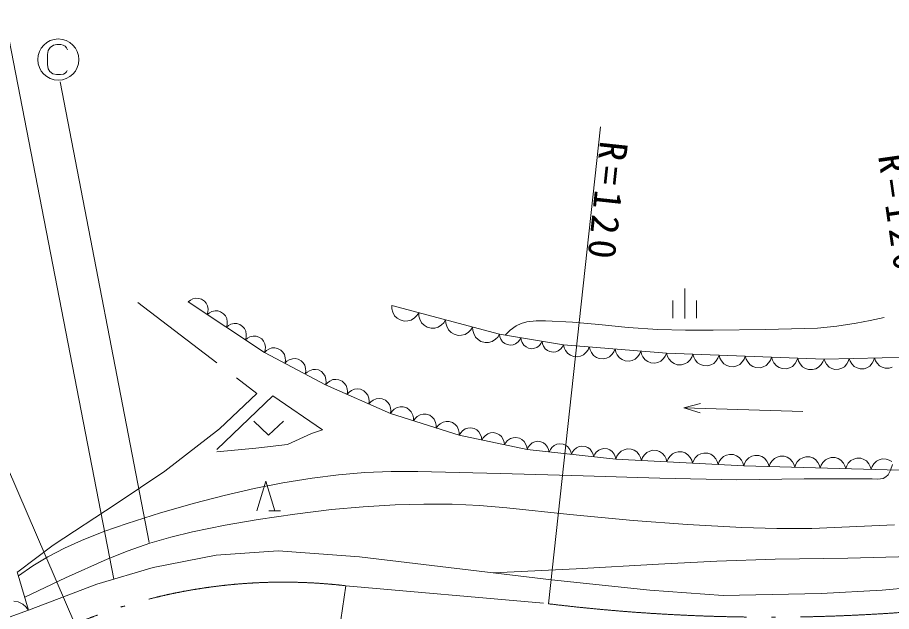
# Model space of a CAD drawing. Units: millimetres, scale not verified. Extents: x -625 to 700834, y -625 to 365006.
# Drawn here: x 215090 to 267927, y 250896 to 286832 of the extents above; entities that cross this region are included whole.
import ezdxf

# ---------------------------------------------------------------- set-up
doc = ezdxf.new("R2010")
doc.units = ezdxf.units.MM
doc.header["$LTSCALE"] = 1000
doc.linetypes.add('DASHED', pattern=[7.5, 6, -1.5])
doc.linetypes.add('LONG_DASHED_DOTTED', pattern=[15.25, 12, -1.5, 0.25, -1.5])
doc.layers.add('S-SUV', color=7, linetype='Continuous', lineweight=13)
doc.styles.add('ＭＳ ゴシック', font='')
doc.styles.get('ＭＳ ゴシック').set_extended_font_data('MS Gothic')

msp = doc.modelspace()

# ---------------------------------------------------------------- linework, layer by layer
at = {"layer": 'S-SUV'}
for p, q in [((214321, 286832), (220919, 252863)), ((216952, 284842), (216902, 284592)), ((217071, 285017), (216952, 284842)), ((217271, 285155), (217071, 285017)), ((217465, 285192), (217271, 285155)), ((217708, 285192), (217465, 285192)), ((217852, 285155), (217708, 285192)), ((217971, 285086), (217852, 285155)), ((218058, 284998), (217971, 285086)), ((218108, 284880), (218058, 284998)), ((216902, 284592), (216902, 283980)), ((216902, 283980), (216952, 283717)), ((216952, 283717), (217046, 283561)), ((217046, 283561), (217227, 283430)), ((217227, 283430), (217452, 283380)), ((217452, 283380), (217690, 283380)), ((217690, 283380), (217871, 283398)), ((217871, 283398), (217965, 283455)), ((217965, 283455), (218052, 283536)), ((218052, 283536), (218090, 283623)), ((217680, 282934), (223058, 255063)), ((250334, 280208), (247198, 251364)), ((206556, 277922), (218566, 250149)), ((255427, 270429), (255427, 268629)), ((225542, 269735), (225408, 269633)), ((225408, 269633), (230024, 266575)), ((225683, 269804), (225542, 269735)), ((225879, 269856), (225683, 269804)), ((226052, 269841), (225879, 269856)), ((226216, 269795), (226052, 269841)), ((226395, 269676), (226216, 269795)), ((226502, 269543), (226395, 269676)), ((226583, 269390), (226502, 269543)), ((254707, 269713), (254707, 268633)), ((256147, 269713), (256147, 268633)), ((226562, 268869), (226606, 269030)), ((226696, 268971), (226562, 268869)), ((226612, 269188), (226583, 269390)), ((226606, 269030), (226612, 269188)), ((226837, 269039), (226696, 268971)), ((227033, 269092), (226837, 269039)), ((227206, 269077), (227033, 269092)), ((227370, 269030), (227206, 269077)), ((227549, 268912), (227370, 269030)), ((244234, 267671), (237713, 269402)), ((237713, 269402), (237724, 269199)), ((237724, 269199), (237780, 269014)), ((237780, 269014), (237891, 268792)), ((239228, 268799), (239343, 268970)), ((239343, 268970), (239355, 268766)), ((227656, 268779), (227549, 268912)), ((227737, 268625), (227656, 268779)), ((227766, 268424), (227737, 268625)), ((227760, 268265), (227766, 268424)), ((237891, 268792), (238045, 268647)), ((238045, 268647), (238220, 268535)), ((238220, 268535), (238473, 268468)), ((238473, 268468), (238680, 268478)), ((238680, 268478), (238886, 268528)), ((238886, 268528), (239092, 268665)), ((239092, 268665), (239228, 268799)), ((239355, 268766), (239410, 268581)), ((239410, 268581), (239522, 268359)), ((240858, 268367), (240973, 268537)), ((240973, 268537), (240985, 268333)), ((245547, 268327), (245885, 268419)), ((245885, 268419), (246436, 268480)), ((246436, 268480), (247005, 268481)), ((247005, 268481), (248639, 268404)), ((265784, 268345), (266638, 268506)), ((266638, 268506), (267492, 268677)), ((227716, 268104), (227760, 268265)), ((227850, 268206), (227716, 268104)), ((227991, 268275), (227850, 268206)), ((228187, 268327), (227991, 268275)), ((228360, 268312), (228187, 268327)), ((228525, 268266), (228360, 268312)), ((228703, 268147), (228525, 268266)), ((228810, 268014), (228703, 268147)), ((228891, 267861), (228810, 268014)), ((239522, 268359), (239675, 268214)), ((239675, 268214), (239850, 268102)), ((239850, 268102), (240103, 268035)), ((240103, 268035), (240311, 268045)), ((240311, 268045), (240516, 268095)), ((240516, 268095), (240722, 268233)), ((240722, 268233), (240858, 268367)), ((240985, 268333), (241040, 268148)), ((241040, 268148), (241152, 267927)), ((241152, 267927), (241305, 267781)), ((242353, 267800), (242488, 267934)), ((242488, 267934), (242603, 268104)), ((242603, 268104), (242615, 267900)), ((242615, 267900), (242670, 267715)), ((244566, 267617), (244884, 267923)), ((244884, 267923), (245236, 268179)), ((245236, 268179), (245547, 268327)), ((248639, 268404), (250234, 268268)), ((250234, 268268), (252015, 268080)), ((252015, 268080), (253805, 267951)), ((253805, 267951), (255471, 267907)), ((255471, 267907), (257151, 267924)), ((257151, 267924), (260307, 267949)), ((260307, 267949), (263454, 268033)), ((263454, 268033), (264623, 268159)), ((264623, 268159), (265784, 268345)), ((228870, 267339), (228915, 267501)), ((229004, 267442), (228870, 267339)), ((228920, 267659), (228891, 267861)), ((228915, 267501), (228920, 267659)), ((229145, 267510), (229004, 267442)), ((229341, 267563), (229145, 267510)), ((229514, 267548), (229341, 267563)), ((229679, 267501), (229514, 267548)), ((229857, 267383), (229679, 267501)), ((229964, 267249), (229857, 267383)), ((241305, 267781), (241480, 267669)), ((241480, 267669), (241733, 267602)), ((241733, 267602), (241941, 267612)), ((241941, 267612), (242146, 267663)), ((242146, 267663), (242353, 267800)), ((242670, 267715), (242782, 267494)), ((242782, 267494), (242935, 267348)), ((243776, 267230), (243983, 267367)), ((243983, 267367), (244119, 267501)), ((244119, 267501), (244234, 267671)), ((248100, 267036), (244234, 267671)), ((244234, 267671), (244258, 267515)), ((244258, 267515), (244314, 267377)), ((244314, 267377), (244417, 267214)), ((245446, 267320), (245522, 267460)), ((245522, 267460), (245546, 267304)), ((230045, 267096), (229964, 267249)), ((230074, 266895), (230045, 267096)), ((230069, 266736), (230074, 266895)), ((230475, 266844), (230283, 266773)), ((230650, 266846), (230475, 266844)), ((230819, 266816), (230650, 266846)), ((242935, 267348), (243110, 267237)), ((243110, 267237), (243363, 267169)), ((243363, 267169), (243571, 267180)), ((243571, 267180), (243776, 267230)), ((244417, 267214), (244546, 267114)), ((244546, 267114), (244689, 267041)), ((244689, 267041), (244889, 267008)), ((244889, 267008), (245048, 267031)), ((245048, 267031), (245203, 267085)), ((245203, 267085), (245352, 267206)), ((245352, 267206), (245446, 267320)), ((245546, 267304), (245603, 267165)), ((245603, 267165), (245705, 267003)), ((245705, 267003), (245834, 266902)), ((245834, 266902), (245978, 266829)), ((245978, 266829), (246178, 266796)), ((246337, 266820), (246491, 266874)), ((246491, 266874), (246640, 266995)), ((246640, 266995), (246735, 267108)), ((246735, 267108), (246811, 267248)), ((246811, 267248), (246835, 267092)), ((246835, 267092), (246892, 266954)), ((246892, 266954), (246994, 266791)), ((247929, 266783), (248024, 266897)), ((248024, 266897), (248100, 267036)), ((254331, 266517), (248100, 267036)), ((248100, 267036), (248143, 266852)), ((248143, 266852), (248224, 266693)), ((249580, 266733), (249658, 266907)), ((249658, 266907), (249701, 266723)), ((230024, 266575), (230069, 266736)), ((230148, 266690), (230024, 266575)), ((230024, 266575), (233717, 264613)), ((230283, 266773), (230148, 266690)), ((231009, 266714), (230819, 266816)), ((231130, 266591), (231009, 266714)), ((231226, 266445), (231130, 266591)), ((231274, 266246), (231226, 266445)), ((246178, 266796), (246337, 266820)), ((246994, 266791), (247123, 266691)), ((247123, 266691), (247267, 266617)), ((247267, 266617), (247466, 266585)), ((247466, 266585), (247626, 266608)), ((247626, 266608), (247780, 266662)), ((247780, 266662), (247929, 266783)), ((248224, 266693), (248362, 266509)), ((248362, 266509), (248525, 266401)), ((248525, 266401), (248703, 266327)), ((248703, 266327), (248945, 266307)), ((248945, 266307), (249133, 266350)), ((249133, 266350), (249312, 266430)), ((249312, 266430), (249478, 266588)), ((249478, 266588), (249580, 266733)), ((249701, 266723), (249782, 266563)), ((249782, 266563), (249920, 266379)), ((249920, 266379), (250083, 266271)), ((250691, 266221), (250870, 266300)), ((250870, 266300), (251036, 266458)), ((251036, 266458), (251138, 266603)), ((251138, 266603), (251216, 266777)), ((251216, 266777), (251259, 266593)), ((251259, 266593), (251340, 266433)), ((251340, 266433), (251477, 266249)), ((252428, 266170), (252594, 266329)), ((252594, 266329), (252696, 266473)), ((252696, 266473), (252774, 266647)), ((252774, 266647), (252817, 266463)), ((252817, 266463), (252898, 266303)), ((252898, 266303), (253035, 266119)), ((254152, 266199), (254254, 266343)), ((254254, 266343), (254331, 266517)), ((263848, 266171), (254331, 266517)), ((254331, 266517), (254384, 266333)), ((254384, 266333), (254474, 266175)), ((255847, 266279), (255918, 266459)), ((255918, 266459), (255970, 266275)), ((257433, 266222), (257504, 266402)), ((257504, 266402), (257556, 266217)), ((259019, 266164), (259090, 266344)), ((259090, 266344), (259142, 266160)), ((279081, 266517), (263848, 266171)), ((231255, 265921), (231284, 266087)), ((231379, 266036), (231255, 265921)), ((231284, 266087), (231274, 266246)), ((231514, 266119), (231379, 266036)), ((231706, 266190), (231514, 266119)), ((231881, 266192), (231706, 266190)), ((232050, 266162), (231881, 266192)), ((232240, 266060), (232050, 266162)), ((232361, 265937), (232240, 266060)), ((232457, 265791), (232361, 265937)), ((232505, 265592), (232457, 265791)), ((250083, 266271), (250261, 266197)), ((250261, 266197), (250503, 266177)), ((250503, 266177), (250691, 266221)), ((251477, 266249), (251641, 266141)), ((251641, 266141), (251819, 266068)), ((251819, 266068), (252061, 266048)), ((252061, 266048), (252249, 266091)), ((252249, 266091), (252428, 266170)), ((253035, 266119), (253199, 266011)), ((253199, 266011), (253377, 265938)), ((253377, 265938), (253619, 265918)), ((253619, 265918), (253807, 265961)), ((253807, 265961), (253986, 266040)), ((253986, 266040), (254152, 266199)), ((254474, 266175), (254622, 265994)), ((254622, 265994), (254793, 265893)), ((254793, 265893), (254977, 265827)), ((254977, 265827), (255223, 265818)), ((255223, 265818), (255412, 265870)), ((255412, 265870), (255590, 265959)), ((255590, 265959), (255751, 266128)), ((255751, 266128), (255847, 266279)), ((255970, 266275), (256060, 266117)), ((256060, 266117), (256208, 265937)), ((256208, 265937), (256379, 265835)), ((256379, 265835), (256563, 265769)), ((256809, 265760), (256998, 265813)), ((256998, 265813), (257176, 265902)), ((257176, 265902), (257337, 266070)), ((257337, 266070), (257433, 266222)), ((257556, 266217), (257646, 266059)), ((257646, 266059), (257794, 265879)), ((257794, 265879), (257965, 265778)), ((257965, 265778), (258149, 265711)), ((258584, 265755), (258762, 265844)), ((258762, 265844), (258923, 266013)), ((258923, 266013), (259019, 266164)), ((259142, 266160), (259232, 266001)), ((259232, 266001), (259380, 265821)), ((259380, 265821), (259551, 265720)), ((260170, 265697), (260348, 265786)), ((260348, 265786), (260509, 265955)), ((260509, 265955), (260605, 266106)), ((260605, 266106), (260676, 266286)), ((260676, 266286), (260728, 266102)), ((260728, 266102), (260818, 265944)), ((260818, 265944), (260966, 265764)), ((261934, 265728), (262095, 265897)), ((262095, 265897), (262191, 266049)), ((262191, 266049), (262262, 266229)), ((262262, 266229), (262314, 266044)), ((262314, 266044), (262404, 265886)), ((262404, 265886), (262552, 265706)), ((263520, 265671), (263681, 265840)), ((263681, 265840), (263777, 265991)), ((263777, 265991), (263848, 266171)), ((263848, 266171), (263909, 265997)), ((263909, 265997), (264003, 265851)), ((264003, 265851), (264156, 265686)), ((265085, 265708), (265230, 265878)), ((265230, 265878), (265314, 266029)), ((265314, 266029), (265371, 266206)), ((265371, 266206), (265432, 266032)), ((265432, 266032), (265527, 265885)), ((265527, 265885), (265679, 265721)), ((266608, 265742), (266753, 265913)), ((266753, 265913), (266837, 266064)), ((266837, 266064), (266894, 266240)), ((266894, 266240), (266955, 266066)), ((266955, 266066), (267050, 265920)), ((267050, 265920), (267202, 265756)), ((232486, 265267), (232515, 265433)), ((232610, 265382), (232486, 265267)), ((232515, 265433), (232505, 265592)), ((232745, 265465), (232610, 265382)), ((232937, 265536), (232745, 265465)), ((233111, 265538), (232937, 265536)), ((233281, 265508), (233111, 265538)), ((233471, 265406), (233281, 265508)), ((233592, 265283), (233471, 265406)), ((233688, 265137), (233592, 265283)), ((256563, 265769), (256809, 265760)), ((258149, 265711), (258395, 265702)), ((258395, 265702), (258584, 265755)), ((259551, 265720), (259735, 265654)), ((259735, 265654), (259981, 265645)), ((259981, 265645), (260170, 265697)), ((260966, 265764), (261137, 265662)), ((261137, 265662), (261321, 265596)), ((261321, 265596), (261567, 265587)), ((261567, 265587), (261756, 265640)), ((261756, 265640), (261934, 265728)), ((262552, 265706), (262723, 265604)), ((262723, 265604), (262907, 265538)), ((262907, 265538), (263153, 265529)), ((263153, 265529), (263342, 265582)), ((263342, 265582), (263520, 265671)), ((264156, 265686), (264325, 265599)), ((264325, 265599), (264506, 265546)), ((264506, 265546), (264742, 265551)), ((264742, 265551), (264920, 265612)), ((264920, 265612), (265085, 265708)), ((265679, 265721), (265849, 265633)), ((265849, 265633), (266029, 265580)), ((266029, 265580), (266265, 265586)), ((266265, 265586), (266443, 265647)), ((266443, 265647), (266608, 265742)), ((267202, 265756), (267372, 265668)), ((267372, 265668), (267552, 265615)), ((267552, 265615), (267789, 265620)), ((267789, 265620), (267966, 265682)), ((233736, 264938), (233688, 265137)), ((233717, 264613), (233746, 264779)), ((233836, 264740), (233717, 264613)), ((233746, 264779), (233736, 264938)), ((233967, 264835), (233836, 264740)), ((234158, 264922), (233967, 264835)), ((234337, 264937), (234158, 264922)), ((234512, 264919), (234337, 264937)), ((234715, 264829), (234512, 264919)), ((234847, 264712), (234715, 264829)), ((233717, 264613), (237641, 262882)), ((234956, 264570), (234847, 264712)), ((235020, 264370), (234956, 264570)), ((235042, 264208), (235020, 264370)), ((235025, 264036), (235042, 264208)), ((235275, 264258), (235143, 264163)), ((235466, 264345), (235275, 264258)), ((235644, 264360), (235466, 264345)), ((235820, 264341), (235644, 264360)), ((236023, 264252), (235820, 264341)), ((236155, 264135), (236023, 264252)), ((235143, 264163), (235025, 264036)), ((236264, 263993), (236155, 264135)), ((236328, 263793), (236264, 263993)), ((236350, 263631), (236328, 263793)), ((236583, 263681), (236451, 263586)), ((236774, 263768), (236583, 263681)), ((236952, 263783), (236774, 263768)), ((237128, 263764), (236952, 263783)), ((237330, 263675), (237128, 263764)), ((237462, 263558), (237330, 263675)), ((236333, 263459), (236350, 263631)), ((236451, 263586), (236333, 263459)), ((237572, 263416), (237462, 263558)), ((237636, 263216), (237572, 263416)), ((237658, 263054), (237636, 263216)), ((237870, 263133), (237747, 263023)), ((238053, 263242), (237870, 263133)), ((238232, 263277), (238053, 263242)), ((238412, 263277), (238232, 263277)), ((238626, 263208), (238412, 263277)), ((238772, 263104), (238626, 263208)), ((255376, 263227), (256384, 263480)), ((262576, 263002), (255376, 263227)), ((256367, 262908), (255376, 263227)), ((237641, 262882), (237658, 263054)), ((237747, 263023), (237641, 262882)), ((237641, 262882), (241795, 261555)), ((238898, 262972), (238772, 263104)), ((238985, 262777), (238898, 262972)), ((239024, 262615), (238985, 262777)), ((239026, 262440), (239024, 262615)), ((239255, 262691), (239132, 262581)), ((239438, 262800), (239255, 262691)), ((239617, 262834), (239438, 262800)), ((239796, 262834), (239617, 262834)), ((240011, 262766), (239796, 262834)), ((240157, 262662), (240011, 262766)), ((240283, 262530), (240157, 262662)), ((229370, 262421), (230270, 261570)), ((230270, 261570), (231170, 262421)), ((239132, 262581), (239026, 262440)), ((240369, 262335), (240283, 262530)), ((240409, 262173), (240369, 262335)), ((240410, 261997), (240409, 262173)), ((240517, 262139), (240410, 261997)), ((240639, 262248), (240517, 262139)), ((240823, 262357), (240639, 262248)), ((241002, 262392), (240823, 262357)), ((241181, 262392), (241002, 262392)), ((241396, 262323), (241181, 262392)), ((241542, 262219), (241396, 262323)), ((241668, 262088), (241542, 262219)), ((241754, 261892), (241668, 262088)), ((241794, 261731), (241754, 261892)), ((241795, 261555), (241794, 261731)), ((241883, 261700), (241795, 261555)), ((241795, 261555), (245892, 260689)), ((241990, 261817), (241883, 261700)), ((242155, 261939), (241990, 261817)), ((242322, 261989), (242155, 261939)), ((242493, 262006), (242322, 261989)), ((242705, 261962), (242493, 262006)), ((242855, 261877), (242705, 261962)), ((242988, 261763), (242855, 261877)), ((243089, 261585), (242988, 261763)), ((243143, 261434), (243089, 261585)), ((243520, 261650), (243355, 261528)), ((243688, 261701), (243520, 261650)), ((243859, 261718), (243688, 261701)), ((244071, 261673), (243859, 261718)), ((244220, 261588), (244071, 261673)), ((244353, 261474), (244220, 261588)), ((243161, 261266), (243143, 261434)), ((243249, 261412), (243161, 261266)), ((243355, 261528), (243249, 261412)), ((244455, 261296), (244353, 261474)), ((244509, 261146), (244455, 261296)), ((244527, 260978), (244509, 261146)), ((244614, 261123), (244527, 260978)), ((244721, 261240), (244614, 261123)), ((244886, 261362), (244721, 261240)), ((245053, 261412), (244886, 261362)), ((245225, 261429), (245053, 261412)), ((245436, 261385), (245225, 261429)), ((245586, 261300), (245436, 261385)), ((245719, 261186), (245586, 261300)), ((245820, 261008), (245719, 261186)), ((246200, 261094), (246054, 260960)), ((246357, 261158), (246200, 261094)), ((246520, 261192), (246357, 261158)), ((246728, 261169), (246520, 261192)), ((246880, 261102), (246728, 261169)), ((247019, 261006), (246880, 261102)), ((247861, 261047), (247698, 261014)), ((248069, 261025), (247861, 261047)), ((248221, 260958), (248069, 261025)), ((245874, 260857), (245820, 261008)), ((245892, 260689), (245874, 260857)), ((245962, 260838), (245892, 260689)), ((245892, 260689), (251259, 260112)), ((246054, 260960), (245962, 260838)), ((247134, 260844), (247019, 261006)), ((247200, 260705), (247134, 260844)), ((247234, 260545), (247200, 260705)), ((247304, 260693), (247234, 260545)), ((247395, 260816), (247304, 260693)), ((247542, 260949), (247395, 260816)), ((247698, 261014), (247542, 260949)), ((248360, 260861), (248221, 260958)), ((248475, 260700), (248360, 260861)), ((248542, 260560), (248475, 260700)), ((248575, 260401), (248542, 260560)), ((248646, 260549), (248575, 260401)), ((248737, 260672), (248646, 260549)), ((248883, 260805), (248737, 260672)), ((249040, 260870), (248883, 260805)), ((249203, 260903), (249040, 260870)), ((249411, 260881), (249203, 260903)), ((249563, 260814), (249411, 260881)), ((249702, 260717), (249563, 260814)), ((249817, 260556), (249702, 260717)), ((249883, 260416), (249817, 260556)), ((250078, 260527), (249987, 260405)), ((250225, 260661), (250078, 260527)), ((250381, 260726), (250225, 260661)), ((250544, 260759), (250381, 260726)), ((250752, 260737), (250544, 260759)), ((250905, 260669), (250752, 260737)), ((251043, 260573), (250905, 260669)), ((251158, 260411), (251043, 260573)), ((251586, 260595), (251426, 260433)), ((251761, 260679), (251586, 260595)), ((251946, 260728), (251761, 260679)), ((252186, 260715), (251946, 260728)), ((252364, 260648), (252186, 260715)), ((252529, 260546), (252364, 260648)), ((252671, 260368), (252529, 260546)), ((253133, 260514), (252973, 260352)), ((253308, 260598), (253133, 260514)), ((253492, 260647), (253308, 260598)), ((253732, 260634), (253492, 260647)), ((253911, 260567), (253732, 260634)), ((254076, 260465), (253911, 260567)), ((254854, 260517), (254679, 260434)), ((255039, 260566), (254854, 260517)), ((255278, 260553), (255039, 260566)), ((255457, 260486), (255278, 260553)), ((255622, 260384), (255457, 260486)), ((249917, 260256), (249883, 260416)), ((249987, 260405), (249917, 260256)), ((251225, 260272), (251158, 260411)), ((251259, 260112), (251225, 260272)), ((251330, 260287), (251259, 260112)), ((251259, 260112), (258991, 259708)), ((251426, 260433), (251330, 260287)), ((252756, 260212), (252671, 260368)), ((252805, 260031), (252756, 260212)), ((252876, 260206), (252805, 260031)), ((252973, 260352), (252876, 260206)), ((254218, 260287), (254076, 260465)), ((254303, 260131), (254218, 260287)), ((254351, 259951), (254303, 260131)), ((254423, 260125), (254351, 259951)), ((254519, 260271), (254423, 260125)), ((254679, 260434), (254519, 260271)), ((255764, 260206), (255622, 260384)), ((255849, 260051), (255764, 260206)), ((255898, 259870), (255849, 260051)), ((255969, 260044), (255898, 259870)), ((256066, 260191), (255969, 260044)), ((256225, 260353), (256066, 260191)), ((256400, 260437), (256225, 260353)), ((256585, 260485), (256400, 260437)), ((256825, 260473), (256585, 260485)), ((257003, 260405), (256825, 260473)), ((257169, 260304), (257003, 260405)), ((257311, 260126), (257169, 260304)), ((257396, 259970), (257311, 260126)), ((257444, 259789), (257396, 259970)), ((257515, 259964), (257444, 259789)), ((257612, 260110), (257515, 259964)), ((257772, 260272), (257612, 260110)), ((257947, 260356), (257772, 260272)), ((258132, 260404), (257947, 260356)), ((258371, 260392), (258132, 260404)), ((258550, 260324), (258371, 260392)), ((258715, 260223), (258550, 260324)), ((258857, 260045), (258715, 260223)), ((258942, 259889), (258857, 260045)), ((259150, 260032), (259057, 259884)), ((259305, 260197), (259150, 260032)), ((259477, 260285), (259305, 260197)), ((259660, 260338), (259477, 260285)), ((259899, 260331), (259660, 260338)), ((260078, 260269), (259899, 260331)), ((260245, 260172), (260078, 260269)), ((260391, 259998), (260245, 260172)), ((260479, 259845), (260391, 259998)), ((260691, 259990), (260599, 259842)), ((260846, 260155), (260691, 259990)), ((261018, 260243), (260846, 260155)), ((261201, 260296), (261018, 260243)), ((261440, 260289), (261201, 260296)), ((261620, 260227), (261440, 260289)), ((261787, 260130), (261620, 260227)), ((261932, 259956), (261787, 260130)), ((262388, 260113), (262233, 259948)), ((262560, 260201), (262388, 260113)), ((262743, 260254), (262560, 260201)), ((262982, 260248), (262743, 260254)), ((263161, 260185), (262982, 260248)), ((263328, 260088), (263161, 260185)), ((263474, 259914), (263328, 260088)), ((263929, 260071), (263775, 259906)), ((264102, 260159), (263929, 260071)), ((264284, 260212), (264102, 260159)), ((264523, 260206), (264284, 260212)), ((264703, 260143), (264523, 260206)), ((264870, 260046), (264703, 260143)), ((265015, 259872), (264870, 260046)), ((265471, 260029), (265316, 259864)), ((265643, 260117), (265471, 260029)), ((265826, 260170), (265643, 260117)), ((266065, 260164), (265826, 260170)), ((266244, 260101), (266065, 260164)), ((266411, 260004), (266244, 260101)), ((266557, 259830), (266411, 260004)), ((267013, 259987), (266858, 259822)), ((267185, 260075), (267013, 259987)), ((267367, 260128), (267185, 260075)), ((267606, 260122), (267367, 260128)), ((267786, 260059), (267606, 260122)), ((267953, 259962), (267786, 260059)), ((258991, 259708), (258942, 259889)), ((259057, 259884), (258991, 259708)), ((258991, 259708), (275948, 259247)), ((260532, 259666), (260479, 259845)), ((260599, 259842), (260532, 259666)), ((262021, 259803), (261932, 259956)), ((262074, 259624), (262021, 259803)), ((262140, 259800), (262074, 259624)), ((262233, 259948), (262140, 259800)), ((263562, 259761), (263474, 259914)), ((263615, 259582), (263562, 259761)), ((263682, 259758), (263615, 259582)), ((263775, 259906), (263682, 259758)), ((265104, 259719), (265015, 259872)), ((265157, 259540), (265104, 259719)), ((265223, 259716), (265157, 259540)), ((265316, 259864), (265223, 259716)), ((266645, 259677), (266557, 259830)), ((266698, 259498), (266645, 259677)), ((266765, 259674), (266698, 259498)), ((266858, 259822), (266765, 259674)), ((267716, 259166), (267864, 259445)), ((267864, 259445), (267981, 259786)), ((231140, 258676), (232898, 258959)), ((232898, 258959), (234487, 259157)), ((234487, 259157), (236091, 259296)), ((236091, 259296), (237688, 259365)), ((237688, 259365), (239296, 259374)), ((239296, 259374), (244285, 259238)), ((244285, 259238), (249282, 259114)), ((249282, 259114), (253927, 258955)), ((253927, 258955), (258574, 258856)), ((258574, 258856), (262653, 258916)), ((262653, 258916), (266764, 258916)), ((266764, 258916), (267108, 258905)), ((267108, 258905), (267416, 258952)), ((267416, 258952), (267583, 259034)), ((267583, 259034), (267716, 259166)), ((229404, 258335), (231140, 258676)), ((229554, 256988), (230103, 258783)), ((230103, 258783), (230652, 256988)), ((225801, 257457), (227589, 257924)), ((227589, 257924), (229404, 258335)), ((223742, 256870), (225801, 257457)), ((235990, 257234), (237928, 257349)), ((237928, 257349), (239647, 257399)), ((239647, 257399), (241365, 257389)), ((241365, 257389), (243011, 257313)), ((221712, 256229), (223742, 256870)), ((229631, 256462), (231847, 256791)), ((230279, 256988), (230999, 256988)), ((231847, 256791), (234069, 257059)), ((234069, 257059), (235990, 257234)), ((243011, 257313), (244664, 257176)), ((244664, 257176), (248482, 256756)), ((227638, 256120), (229631, 256462)), ((248482, 256756), (252313, 256395)), ((252313, 256395), (255593, 256158)), ((218954, 255192), (220317, 255737)), ((220317, 255737), (221712, 256229)), ((225667, 255720), (227638, 256120)), ((255593, 256158), (258880, 255981)), ((258880, 255981), (261000, 255923)), ((261000, 255923), (263118, 255925)), ((263118, 255925), (268098, 256147)), ((223085, 255026), (224367, 255402)), ((224367, 255402), (225667, 255720)), ((216931, 254207), (217925, 254724)), ((217925, 254724), (218954, 255192)), ((221785, 254569), (223085, 255026)), ((216021, 253654), (216931, 254207)), ((220514, 254059), (221785, 254569)), ((223298, 253558), (227096, 254311)), ((227096, 254311), (230858, 254562)), ((230858, 254562), (235767, 254203)), ((235767, 254203), (247375, 252806)), ((265290, 254119), (269685, 254239)), ((215145, 253051), (216021, 253654)), ((218002, 252936), (220514, 254059)), ((248857, 253469), (253843, 253765)), ((253843, 253765), (257367, 253942)), ((257367, 253942), (260903, 254060)), ((260903, 254060), (265290, 254119)), ((215762, 250974), (215071, 253299)), ((219894, 252555), (223298, 253558)), ((243875, 253227), (248857, 253469)), ((215527, 251764), (218002, 252936)), ((247375, 252806), (253316, 252197)), ((267361, 252197), (273667, 252734)), ((215762, 250974), (219894, 252555)), ((234932, 252455), (230767, 222876)), ((253316, 252197), (257758, 251875)), ((263670, 251982), (267361, 252197)), ((215140, 251483), (214877, 251525)), ((257758, 251875), (263670, 251982)), ((215415, 251331), (215140, 251483)), ((215605, 251178), (215415, 251331)), ((215762, 250974), (215605, 251178)), ((215762, 250974), (205718, 247404))]:
    msp.add_line(p, q, dxfattribs=at)
at = {"layer": 'S-SUV', "linetype": 'DASHED'}
for p, q in [((222376, 269585), (229569, 264081)), ((227147, 260705), (230523, 263934)), ((229569, 264081), (227293, 261952)), ((230523, 263934), (233532, 261879)), ((227293, 261952), (223991, 259383)), ((232871, 261659), (231404, 260998)), ((233532, 261879), (232871, 261659)), ((229495, 260778), (227147, 260558)), ((231404, 260998), (229495, 260778)), ((223991, 259383), (221055, 257402)), ((221055, 257402), (217238, 254906)), ((217238, 254906), (215110, 253292))]:
    msp.add_line(p, q, dxfattribs=at)
at = {"layer": 'S-SUV', "linetype": 'LONG_DASHED_DOTTED'}
msp.add_line((234932, 252455), (247198, 251364), dxfattribs=at)
at = {"layer": 'S-SUV'}
msp.add_circle((217558, 284286), 1244, dxfattribs=at)
at = {"layer": 'S-SUV', "linetype": 'LONG_DASHED_DOTTED'}
for centre, radius, start, end in [((231159, 220006), 32668, 83.3671, 112.6726), ((260552, 361192), 110638, 263.06747, 276.79463)]:
    msp.add_arc(centre, radius, start, end, dxfattribs=at)

# ---------------------------------------------------------------- texts
at = {"layer": 'S-SUV', "char_height": 1686, "attachment_point": 7, "style": 'ＭＳ ゴシック'}
for insert, rotation in [((250291, 279413), 263.9), ((267087, 278458), 278.2)]:
    msp.add_mtext('\\T1.3;R=120', dxfattribs=dict(at, insert=insert, rotation=rotation))

doc.saveas('drawing.dxf')
